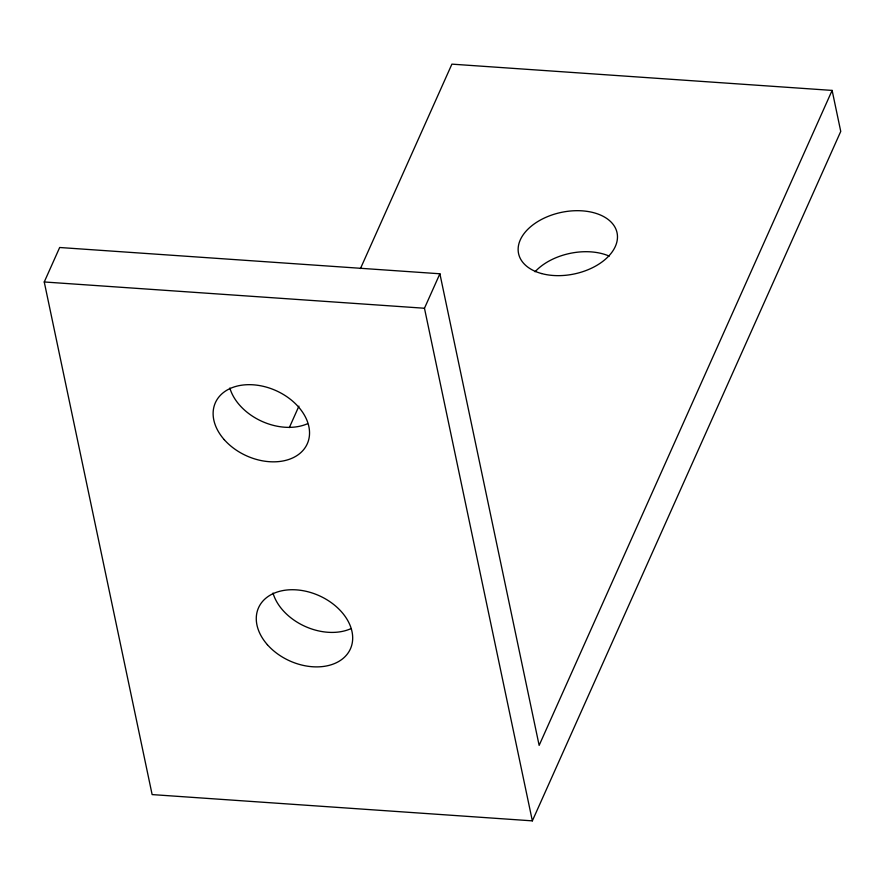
<?xml version="1.0" encoding="UTF-8"?>
<svg xmlns="http://www.w3.org/2000/svg" width="885" height="885" viewBox="0 0 885 885"><rect width="100%" height="100%" fill="white"/><g stroke="black" fill="none" stroke-linecap="round" stroke-linejoin="round"><path stroke-width="1.33" d="M832.121 90.414L840.75 131.422L532.35 820.86L152.132 794.586L44.25 281.972L59.671 247.501L439.889 273.775L539.142 745.38L832.121 90.414L451.903 64.14L360.449 268.575M289.329 427.588L298.92 406.138M532.35 820.86L424.468 308.245L439.889 273.775M44.25 281.972L424.468 308.245M307.515 423.727A50.334 35.776 24.1 0 1 229.846 388.017M535.038 271.772A50.334 31.462 -11.9 0 1 609.223 256.108M350.67 628.77A50.334 35.776 24.1 0 1 273 593.061M224.215 439.635A50.334 35.776 24.1 0 0 306.531 445.332A50.334 35.776 24.1 0 0 253.243 384.809A50.334 35.776 24.1 0 0 224.215 439.635M541.543 273.542A50.334 31.462 -11.9 0 0 617.453 237.976A50.334 31.462 -11.9 0 0 544.419 217.998A50.334 31.462 -11.9 0 0 541.543 273.542M267.37 644.689A50.334 35.776 24.1 0 0 349.686 650.375A50.334 35.776 24.1 0 0 296.387 589.864A50.334 35.776 24.1 0 0 267.37 644.689"/></g></svg>
